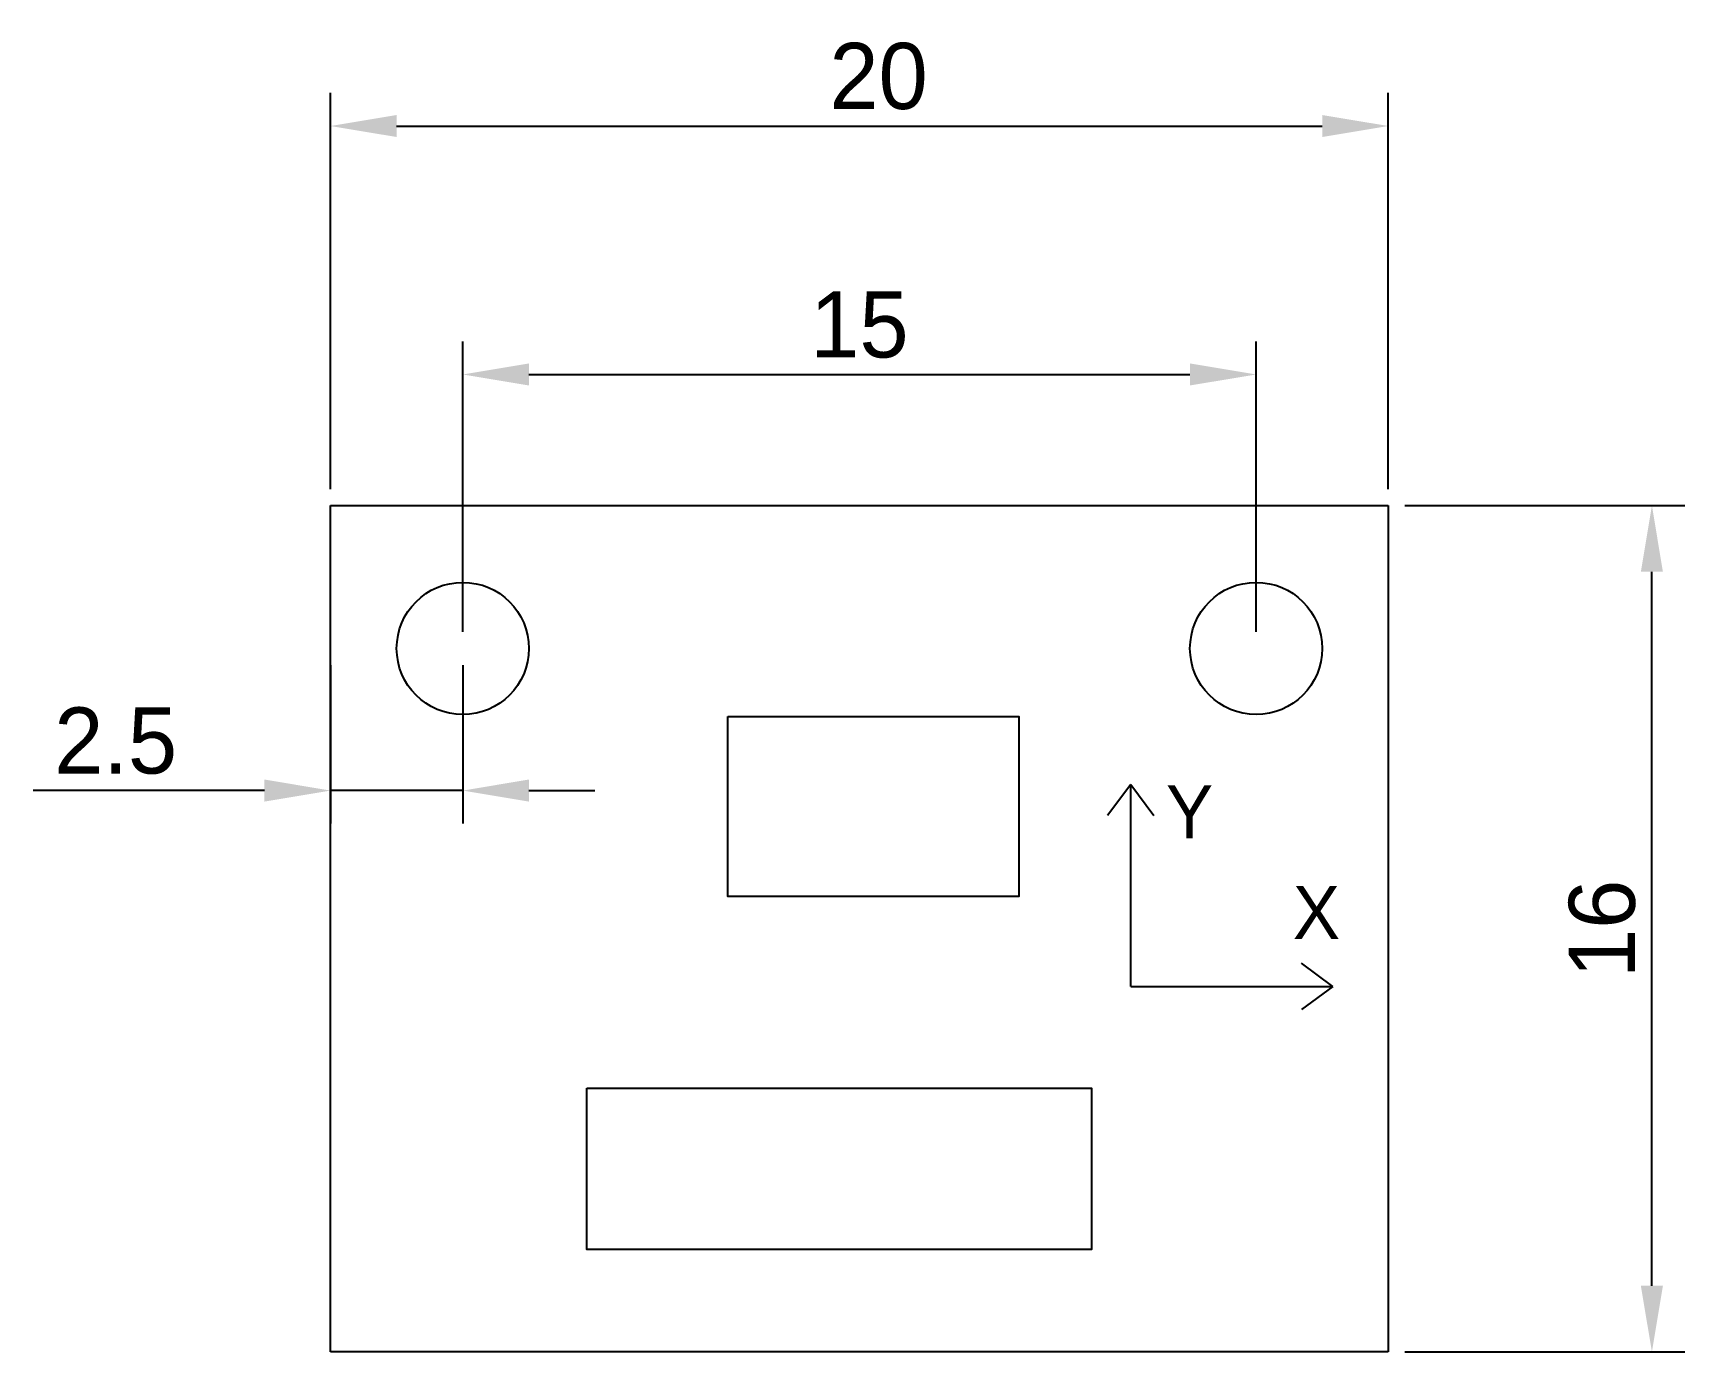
# Model space of a CAD drawing. Header units: millimetres. Extents: x -5.6 to 25.6, y 0 to 24.9.
import ezdxf

# ---------------------------------------------------------------- set-up
doc = ezdxf.new("R2010")
doc.units = ezdxf.units.MM
doc.dimstyles.new('ISO-25', dxfattribs={"dimtxt": 2.5, "dimasz": 2.5, "dimexe": 1.25, "dimexo": 0.625, "dimtad": 1, "dimtxsty": 'Standard', "dimcen": 2.5, "dimadec": 0, "dimazin": 0, "dimtfac": 1, "dimtmove": 0, "dimatfit": 3, "dimfxl": 1, "dimarcsym": 0})

# ---------------------------------------------------------------- blocks, each defined once
blk = doc.blocks.new('*D44')
at = {"color": 0, "lineweight": -2}
for p, q in [((-0.011, 16.298), (-0.011, 23.788)), ((19.989, 16.298), (19.989, 23.788)), ((1.239, 23.163), (18.739, 23.163))]:
    blk.add_line(p, q, dxfattribs=at)
at = {"color": 0}
for points in [[(1.239, 23.371), (1.239, 22.955), (-0.011, 23.163)], [(18.739, 22.955), (18.739, 23.371), (19.989, 23.163)]]:
    blk.add_solid(points, dxfattribs=at)
at = {"layer": 'Defpoints', "color": 0}
for p in [(19.989, 23.163), (-0.011, 15.986), (19.989, 15.986)]:
    blk.add_point(p, dxfattribs=at)
at = {"color": 0, "insert": (10.351, 24.101), "char_height": 1.25, "attachment_point": 5}
blk.add_mtext('20', dxfattribs=at)
blk = doc.blocks.new('*D45')
at = {"color": 0, "lineweight": -2}
for p, q in [((20.301, 15.986), (25.598, 15.986)), ((24.973, 1.236), (24.973, 14.736)), ((20.301, -0.014), (25.598, -0.014))]:
    blk.add_line(p, q, dxfattribs=at)
at = {"color": 0}
for points in [[(25.181, 14.736), (24.764, 14.736), (24.973, 15.986)], [(24.764, 1.236), (25.181, 1.236), (24.973, -0.014)]]:
    blk.add_solid(points, dxfattribs=at)
at = {"layer": 'Defpoints', "color": 0}
for p in [(19.989, 15.986), (24.973, 15.986), (19.989, -0.014)]:
    blk.add_point(p, dxfattribs=at)
at = {"color": 0, "insert": (24.035, 7.986), "char_height": 1.25, "attachment_point": 5, "rotation": 90}
blk.add_mtext('16', dxfattribs=at)
blk = doc.blocks.new('*D46')
at = {"color": 0, "lineweight": -2}
for p, q in [((2.489, 13.598), (2.489, 19.091)), ((17.489, 13.598), (17.489, 19.091)), ((3.739, 18.466), (16.239, 18.466))]:
    blk.add_line(p, q, dxfattribs=at)
at = {"color": 0}
for points in [[(3.739, 18.674), (3.739, 18.258), (2.489, 18.466)], [(16.239, 18.258), (16.239, 18.674), (17.489, 18.466)]]:
    blk.add_solid(points, dxfattribs=at)
at = {"layer": 'Defpoints', "color": 0}
for p in [(17.489, 18.466), (2.489, 13.286), (17.489, 13.286)]:
    blk.add_point(p, dxfattribs=at)
at = {"color": 0, "insert": (9.989, 19.403), "char_height": 1.25, "attachment_point": 5}
blk.add_mtext('15', dxfattribs=at)
blk = doc.blocks.new('*D47')
at = {"color": 0, "lineweight": -2}
for p, q in [((-0.011, 12.973), (-0.011, 9.974)), ((2.489, 12.973), (2.489, 9.974)), ((-1.261, 10.599), (-5.636, 10.599)), ((2.489, 10.599), (-0.011, 10.599)), ((3.739, 10.599), (4.989, 10.599))]:
    blk.add_line(p, q, dxfattribs=at)
at = {"color": 0}
for points in [[(-1.261, 10.391), (-1.261, 10.808), (-0.011, 10.599)], [(3.739, 10.808), (3.739, 10.391), (2.489, 10.599)]]:
    blk.add_solid(points, dxfattribs=at)
at = {"layer": 'Defpoints', "color": 0}
for p in [(-0.011, 13.286), (2.489, 13.286), (-0.011, 10.599)]:
    blk.add_point(p, dxfattribs=at)
at = {"color": 0, "insert": (-4.074, 11.537), "char_height": 1.25, "attachment_point": 5}
blk.add_mtext('2.5', dxfattribs=at)

msp = doc.modelspace()

# ---------------------------------------------------------------- linework, layer by layer
for p, q in [((-0.011, 15.986), (19.989, 15.986)), ((-0.011, -0.014), (-0.011, 15.986)), ((19.989, 15.986), (19.989, -0.014)), ((15.118, 10.717), (14.681, 10.128)), ((15.118, 6.897), (15.118, 10.717)), ((15.118, 10.717), (15.555, 10.128)), ((18.938, 6.897), (18.348, 7.335)), ((15.118, 6.897), (18.938, 6.897)), ((18.938, 6.897), (18.348, 6.46)), ((19.989, -0.014), (-0.011, -0.014))]:
    msp.add_line(p, q)
for points in [[(7.501, 11.998), (13.001, 11.998), (13.001, 8.598), (7.501, 8.598)], [(4.833, 4.971), (14.377, 4.971), (14.377, 1.92), (4.833, 1.92)]]:
    msp.add_lwpolyline(points, close=True)
for centre in [(2.489, 13.286), (17.489, 13.286)]:
    msp.add_circle(centre, 1.25)

# ---------------------------------------------------------------- texts
for s, p in [('Y', (15.785, 9.698)), ('X', (18.184, 7.795))]:
    msp.add_text(s, height=1).set_placement(p)

# ---------------------------------------------------------------- dimensions: what is measured, and where the dimension line sits
dim = msp.add_linear_dim(base=(19.989, 23.163), p1=(-0.011, 15.986), p2=(19.989, 15.986), dimstyle='ISO-25', override={"dimscale": 0.5, "dimlfac": 1, "dimdsep": 46})
dim.commit()
dim.dimension.update_dxf_attribs({"geometry": '*D44', "text_midpoint": (10.351, 23.163), "dimtype": 160})
for base, p2, picture, middle in [((17.489, 18.466), (17.489, 13.286), '*D46', (9.989, 19.403)), ((-0.011, 10.599), (-0.011, 13.286), '*D47', (-4.074, 11.537))]:
    dim = msp.add_linear_dim(base=base, p1=(2.489, 13.286), p2=p2, dimstyle='ISO-25', override={"dimscale": 0.5, "dimlfac": 1, "dimdsep": 46})
    dim.commit()
    dim.dimension.update_dxf_attribs({"geometry": picture, "text_midpoint": middle})
dim = msp.add_linear_dim(base=(24.973, 15.986), p1=(19.989, -0.014), p2=(19.989, 15.986), angle=90, dimstyle='ISO-25', override={"dimscale": 0.5, "dimlfac": 1, "dimdsep": 46})
dim.commit()
dim.dimension.update_dxf_attribs({"geometry": '*D45', "text_midpoint": (24.035, 7.986)})

doc.saveas('drawing.dxf')
